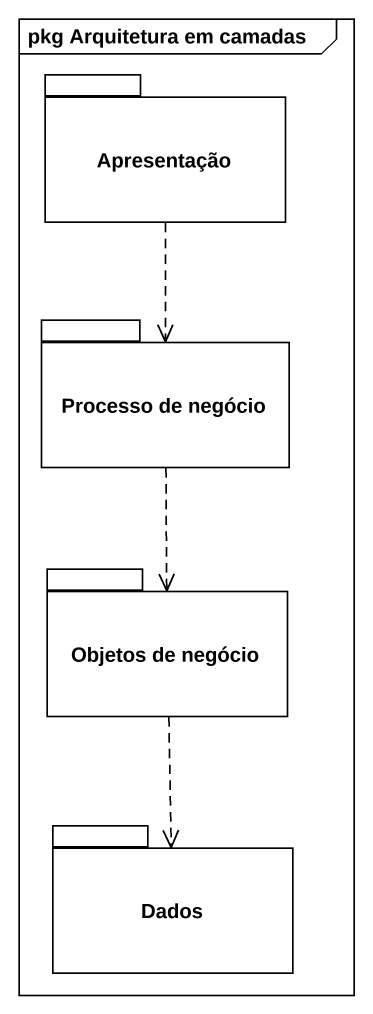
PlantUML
@startuml
mainframe pkg Arquitetura em camadas
package Apresentação {
}
package "Processo de negócio" as Processo_de_negócio {
}
package "Objetos de negócio" as Objetos_de_negócio {
}
package Dados {
}
Apresentação ..> Processo_de_negócio
Processo_de_negócio ..> Objetos_de_negócio
Objetos_de_negócio ..> Dados
@enduml
